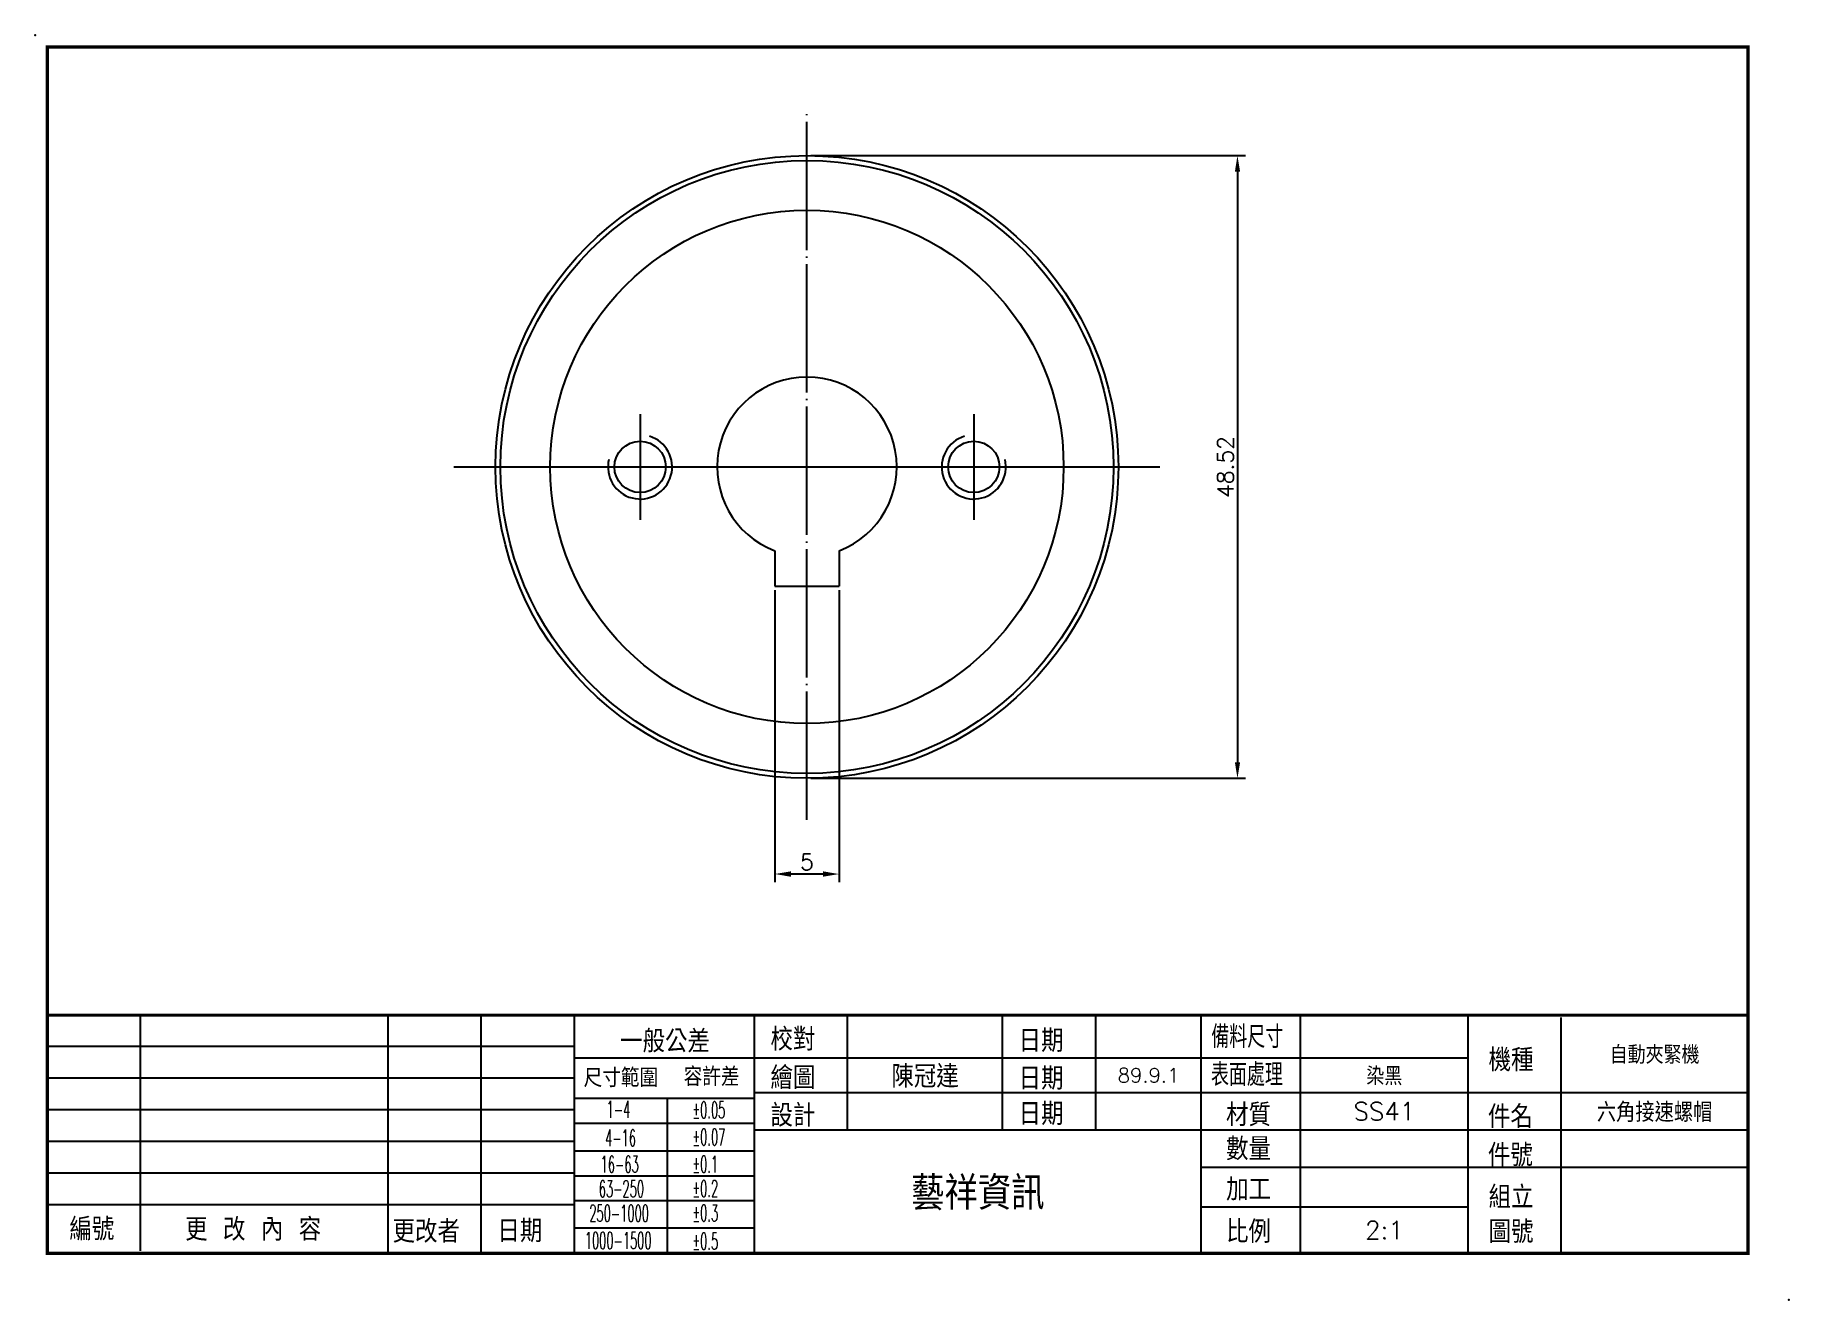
# Model space of a CAD drawing. Extents: x -117 to 20, y 1005 to 1104.
import ezdxf
from ezdxf.enums import TextEntityAlignment as Align

# ---------------------------------------------------------------- set-up
doc = ezdxf.new("R2010")
doc.units = 0
doc.header["$LTSCALE"] = 0.5
doc.header["$MEASUREMENT"] = 0
doc.linetypes.add('CENTER', pattern=[22, 20, -1, 0, -1])
doc.layers.get('0').update_dxf_attribs({"linetype": 'CONTINUOUS'})
doc.layers.get('DEFPOINTS').update_dxf_attribs({"linetype": 'CONTINUOUS'})
for name, color, linetype in [('BORDER', 7, 'CONTINUOUS'), ('DIM', 2, 'CONTINUOUS'), ('SHEET', 7, 'CONTINUOUS')]:
    doc.layers.add(name, color=color, linetype=linetype)
doc.styles.add('CHINA', font='romans.shx', dxfattribs={"bigfont": 'chineset.shx'})
doc.styles.add('ROMANS', font='romans', dxfattribs={"width": 0.5})
doc.styles.get("Standard").update_dxf_attribs({"font": 'txt.shx', "bigfont": 'chineset.shx'})
doc.dimstyles.get("Standard").update_dxf_attribs({"dimtxt": 0.18, "dimasz": 0.18, "dimexe": 0.18, "dimexo": 0.0625, "dimgap": 0.09, "dimtad": 0, "dimtih": 1, "dimtoh": 1, "dimdec": 4, "dimzin": 0, "dimtxsty": 'STANDARD', "dimcen": 0.09, "dimazin": 3, "dimtfac": 1, "dimtdec": 4, "dimtofl": 0, "dimtmove": 0, "dimatfit": 3, "dimtolj": 1, "dimtzin": 0})

# ---------------------------------------------------------------- blocks, each defined once
blk = doc.blocks.new('A4')
for p in [(-134.41, 77.3), (138.88, -119.82)]:
    blk.add_point(p)
at = {"layer": 'SHEET'}
for p, q in [((-117.99, -112.19), (-117.99, -75.44)), ((-79.39, -112.56), (-79.39, -75.44)), ((-64.88, -112.56), (-64.88, -75.44)), ((-50.37, -112.56), (-50.37, -75.44)), ((-22.32, -112.56), (-22.32, -75.44)), ((-7.82, -93.33), (-7.82, -75.44)), ((16.36, -93.33), (16.36, -75.44)), ((30.87, -93.33), (30.87, -75.44)), ((47.31, -112.56), (47.31, -75.44)), ((62.79, -112.56), (62.79, -75.44)), ((88.9, -112.56), (88.9, -75.44)), ((103.41, -112.56), (103.41, -75.81)), ((-132.5, -80.27), (-50.37, -80.27)), ((-50.37, -82.1), (88.9, -82.1)), ((-132.5, -85.2), (-50.37, -85.2)), ((-132.5, -90.14), (-50.37, -90.14)), ((-50.37, -88.39), (-22.32, -88.39)), ((-35.86, -112.56), (-35.86, -88.39)), ((-22.32, -87.52), (132.5, -87.52)), ((-50.37, -92.25), (-22.32, -92.25)), ((-132.5, -95.07), (-50.37, -95.07)), ((-22.32, -93.33), (132.5, -93.33)), ((-50.37, -96.61), (-22.32, -96.61)), ((-132.5, -100), (-50.37, -100)), ((-50.37, -100.48), (-22.32, -100.48)), ((47.31, -99.13), (132.5, -99.13)), ((-132.5, -104.93), (-50.37, -104.93)), ((-50.37, -104.34), (-22.32, -104.34)), ((47.31, -105.31), (88.9, -105.31)), ((-50.37, -108.59), (-22.32, -108.59))]:
    blk.add_line(p, q, dxfattribs=at)
at = {"layer": 'SHEET', "const_width": 0.5}
blk.add_lwpolyline([(-132.5, -112.56), (-132.5, 75.44), (132.5, 75.44), (132.5, -112.56)], close=True, dxfattribs=at)
blk.add_lwpolyline([(-132.5, -75.44), (132.5, -75.44)], dxfattribs=at)
at = {"layer": 'SHEET', "color": 2, "style": 'CHINA'}
blk.add_text('一般公差', height=3.5, dxfattribs=at).set_placement((-36.25, -79.33), align=Align.MIDDLE)
for s, height, p in [('校對', 3.5, (-19.82, -80.96)), ('日期', 3.5, (18.84, -81.18)), ('機種', 3.5, (92.08, -84.19)), ('尺寸範圍', 2.901, (-48.93, -86.66)), ('容許差', 2.901, (-33.34, -86.48)), ('繪圖', 3.5, (-19.82, -86.95)), ('日期', 3.5, (18.84, -87.06)), ('設計', 3.5, (-19.82, -92.82)), ('日期', 3.5, (18.84, -92.58)), ('材質', 3.5, (51.17, -92.74)), ('件名', 3.5, (91.98, -93.02)), ('數量', 3.5, (51.17, -98.05)), ('件號', 3.5, (91.98, -99.02)), ('加工', 3.5, (51.17, -104.35)), ('組立', 3.5, (92.08, -105.55)), ('編號', 3.5, (-129.06, -110.55)), ('更 改 內 容', 3.5, (-111.03, -110.59)), ('更改者', 3.5, (-78.7, -110.9)), ('日期', 3.5, (-62.36, -110.83)), ('比例', 3.5, (51.17, -110.93)), ('圖號', 3.5, (92.08, -110.97))]:
    blk.add_text(s, height=height, dxfattribs=at).set_placement(p)
at = {"layer": 'SHEET', "color": 2}
for s, height, style, width, p in [('備料尺寸', 3.5, 'CHINA', 0.8, (48.88, -80.56)), ('表面處理', 3.5, 'CHINA', 0.8, (48.82, -86.47)), ('1-4', 2.611, 'ROMANS', 0.5, (-45.35, -91.42)), ('%%p0.05', 2.611, 'ROMANS', 0.5, (-32, -91.52)), ('4-16', 2.611, 'ROMANS', 0.5, (-45.57, -95.88)), ('%%p0.07', 2.611, 'ROMANS', 0.5, (-32, -95.75)), ('16-63', 2.611, 'ROMANS', 0.5, (-46.27, -99.99)), ('%%p0.1', 2.611, 'ROMANS', 0.5, (-32, -99.98)), ('63-250', 2.611, 'ROMANS', 0.5, (-46.56, -103.81)), ('%%p0.2', 2.611, 'ROMANS', 0.5, (-32, -103.78)), ('250-1000', 2.611, 'ROMANS', 0.5, (-48.04, -107.62)), ('%%p0.3', 2.611, 'ROMANS', 0.5, (-32, -107.59)), ('1000-1500', 2.611, 'ROMANS', 0.5, (-48.75, -111.87)), ('%%p0.5', 2.611, 'ROMANS', 0.5, (-32, -111.98))]:
    blk.add_text(s, height=height, dxfattribs=dict(at, style=style, width=width)).set_placement(p)
blk = doc.blocks.new('A4TZT')
at = {"layer": 'DIM', "color": 2, "linetype": 'CONTINUOUS', "style": 'CHINA'}
for tag, height, p in [('ITEM', 2.8, (117.95, -81.48)), ('DRAWER', 3.5, (4.27, -84.81)), ('DATE1', 2.24, (39.09, -84.81)), ('SURFACE', 2.8, (75.84, -84.81)), ('DESIGNER', 3.5, (4.26, -90.48)), ('DATE2', 2.24, (39.09, -90.43)), ('MATERIAL', 2.8, (75.84, -90.43)), ('PARTNAME', 3, (117.95, -90.43)), ('QTY', 2.8, (75.84, -96.23)), ('PNUM', 2.8, (117.95, -96.23)), ('COMPANY', 5.2, (12.49, -102.95)), ('COMNO', 2.8, (117.95, -105.85)), ('SCALE', 2.8, (75.84, -108.94))]:
    blk.add_attdef(tag, text='', height=height, dxfattribs=at).set_placement(p, align=Align.MIDDLE)
blk = doc.blocks.new('*D3')
at = {"color": 0, "linetype": 'BYBLOCK'}
for p, q in [((-58.92, 1060.7), (-58.92, 1037.97)), ((-53.92, 1060.7), (-53.92, 1037.97)), ((-55.17, 1038.59), (-57.67, 1038.59))]:
    blk.add_line(p, q, dxfattribs=at)
for points in [[(-57.67, 1038.8), (-57.67, 1038.38), (-58.92, 1038.59)], [(-55.17, 1038.8), (-55.17, 1038.38), (-53.92, 1038.59)]]:
    blk.add_solid(points, dxfattribs=at)
at = {"layer": 'DEFPOINTS', "color": 0, "linetype": 'BYBLOCK'}
for p in [(-58.92, 1061.01), (-53.92, 1061.01), (-58.92, 1038.59)]:
    blk.add_point(p, dxfattribs=at)
at = {"color": 0, "linetype": 'BYBLOCK', "insert": (-56.42, 1039.53), "char_height": 1.25, "attachment_point": 5}
blk.add_mtext('\\A1;5', dxfattribs=at)
blk = doc.blocks.new('*D4')
at = {"color": 0, "linetype": 'BYBLOCK'}
for p, q in [((-56.11, 1094.57), (-22.25, 1094.57)), ((-22.88, 1093.32), (-22.88, 1047.3)), ((-56.11, 1046.05), (-22.25, 1046.05))]:
    blk.add_line(p, q, dxfattribs=at)
for points in [[(-23.08, 1093.32), (-22.67, 1093.32), (-22.88, 1094.57)], [(-23.08, 1047.3), (-22.67, 1047.3), (-22.88, 1046.05)]]:
    blk.add_solid(points, dxfattribs=at)
at = {"layer": 'DEFPOINTS', "color": 0, "linetype": 'BYBLOCK'}
for p in [(-56.42, 1094.57), (-56.42, 1046.05), (-22.88, 1046.05)]:
    blk.add_point(p, dxfattribs=at)
at = {"color": 0, "linetype": 'BYBLOCK', "insert": (-23.81, 1070.31), "char_height": 1.25, "attachment_point": 5, "rotation": 90}
blk.add_mtext('\\A1;48.52', dxfattribs=at)

msp = doc.modelspace()

# ---------------------------------------------------------------- linework, layer by layer
at = {"color": 1, "linetype": 'CENTER'}
for p, q in [((-56.41977, 1042.81228), (-56.41977, 1097.81228)), ((-69.41977, 1074.42755), (-69.41977, 1066.197)), ((-43.41977, 1074.42755), (-43.41977, 1066.197))]:
    msp.add_line(p, q, dxfattribs=at)
at = {"color": 7, "linetype": 'CONTINUOUS'}
for p, q in [((-83.91977, 1070.31228), (-28.91977, 1070.31228)), ((-58.91977, 1063.77393), (-58.91977, 1061.01228)), ((-53.91977, 1063.77393), (-53.91977, 1061.01228)), ((-58.91977, 1061.01228), (-53.91977, 1061.01228))]:
    msp.add_line(p, q, dxfattribs=at)
for centre, radius in [((-56.41977, 1070.31228), 24.26), ((-56.41977, 1070.31228), 23.88), ((-56.41977, 1070.31228), 20), ((-69.41977, 1070.31228), 2), ((-43.41977, 1070.31228), 2)]:
    msp.add_circle(centre, radius, dxfattribs=at)
for centre, radius, start, end in [((-56.41977, 1070.31228), 7, 290.9248324, 249.0751676), ((-69.41977, 1070.31228), 2.5, 166.530107, 73.131484), ((-43.41977, 1070.31228), 2.5, 106.868516, 13.469893)]:
    msp.add_arc(centre, radius, start, end, dxfattribs=at)

# ---------------------------------------------------------------- block references
at = {"layer": 'BORDER', "xscale": 0.5, "yscale": 0.5, "zscale": 0.5}
msp.add_blockref('A4', (-49.35441, 1065.31571), dxfattribs=at)
at = {"layer": 'BORDER'}
ref = msp.add_blockref('A4TZT', (-49.35441, 1065.31571), dxfattribs=dict(at, xscale=0.5, yscale=0.5, zscale=0.5))
ref.add_attrib('DRAWER', '陳冠達', dxfattribs={"layer": 'DIM', "color": 2, "linetype": 'CONTINUOUS', "height": 1.75, "style": 'CHINA'}).set_placement((-47.2178, 1022.90968), align=Align.MIDDLE)
ref.add_attrib('COMPANY', '藝祥資訊', dxfattribs={"layer": 'DIM', "color": 2, "linetype": 'CONTINUOUS', "height": 2.6, "style": 'CHINA'}).set_placement((-43.1074, 1013.84262), align=Align.MIDDLE)
ref.add_attrib('DATE1', '89.9.1', dxfattribs={"layer": 'DIM', "color": 2, "linetype": 'CONTINUOUS', "height": 1.12, "style": 'CHINA'}).set_placement((-29.80905, 1022.90968), align=Align.MIDDLE)
ref.add_attrib('SURFACE', '染黑', dxfattribs={"layer": 'DIM', "color": 2, "linetype": 'CONTINUOUS', "height": 1.4, "style": 'CHINA'}).set_placement((-11.43313, 1022.90968), align=Align.MIDDLE)
ref.add_attrib('MATERIAL', 'SS41', dxfattribs={"layer": 'DIM', "color": 2, "linetype": 'CONTINUOUS', "height": 1.4, "style": 'CHINA'}).set_placement((-11.43313, 1020.10268), align=Align.MIDDLE)
ref.add_attrib('SCALE', '2:1', dxfattribs={"layer": 'DIM', "color": 2, "linetype": 'CONTINUOUS', "height": 1.4, "style": 'CHINA'}).set_placement((-11.43313, 1010.8467), align=Align.MIDDLE)
ref.add_attrib('PARTNAME', '六角接速螺帽', dxfattribs={"layer": 'DIM', "color": 2, "linetype": 'CONTINUOUS', "height": 1.5, "style": 'CHINA'}).set_placement((9.6222, 1020.10268), align=Align.MIDDLE)
ref.add_attrib('ITEM', '自動夾緊機', dxfattribs={"layer": 'DIM', "color": 2, "linetype": 'CONTINUOUS', "height": 1.4, "style": 'CHINA'}).set_placement((9.6222, 1024.57577), align=Align.MIDDLE)

# ---------------------------------------------------------------- dimensions: what is measured, and where the dimension line sits
at = {"layer": 'DIM'}
dim = msp.add_linear_dim(base=(-22.87585, 1046.05228), p1=(-56.41977, 1094.57228), p2=(-56.41977, 1046.05228), angle=90, dimstyle='STANDARD', override={"dimscale": 0.5, "dimtxt": 2.5, "dimasz": 2.5, "dimexe": 1.25, "dimexo": 0.625, "dimgap": 0.625, "dimtad": 1, "dimtih": 0, "dimtoh": 0, "dimzin": 8, "dimcen": 2.5, "dimtdec": 8, "dimtofl": 1}, dxfattribs=at)
dim.commit()
dim.dimension.update_dxf_attribs({"geometry": '*D4', "text_midpoint": (-23.81335, 1070.31228)})
dim = msp.add_linear_dim(base=(-58.91977, 1038.5908), p1=(-53.91977, 1061.01228), p2=(-58.91977, 1061.01228), dimstyle='STANDARD', override={"dimscale": 0.5, "dimtxt": 2.5, "dimasz": 2.5, "dimexe": 1.25, "dimexo": 0.625, "dimgap": 0.625, "dimtad": 1, "dimtih": 0, "dimtoh": 0, "dimzin": 8, "dimcen": 2.5, "dimtdec": 8, "dimtofl": 1}, dxfattribs=at)
dim.commit()
dim.dimension.update_dxf_attribs({"geometry": '*D3', "text_midpoint": (-56.41977, 1039.5283)})

doc.saveas('drawing.dxf')
